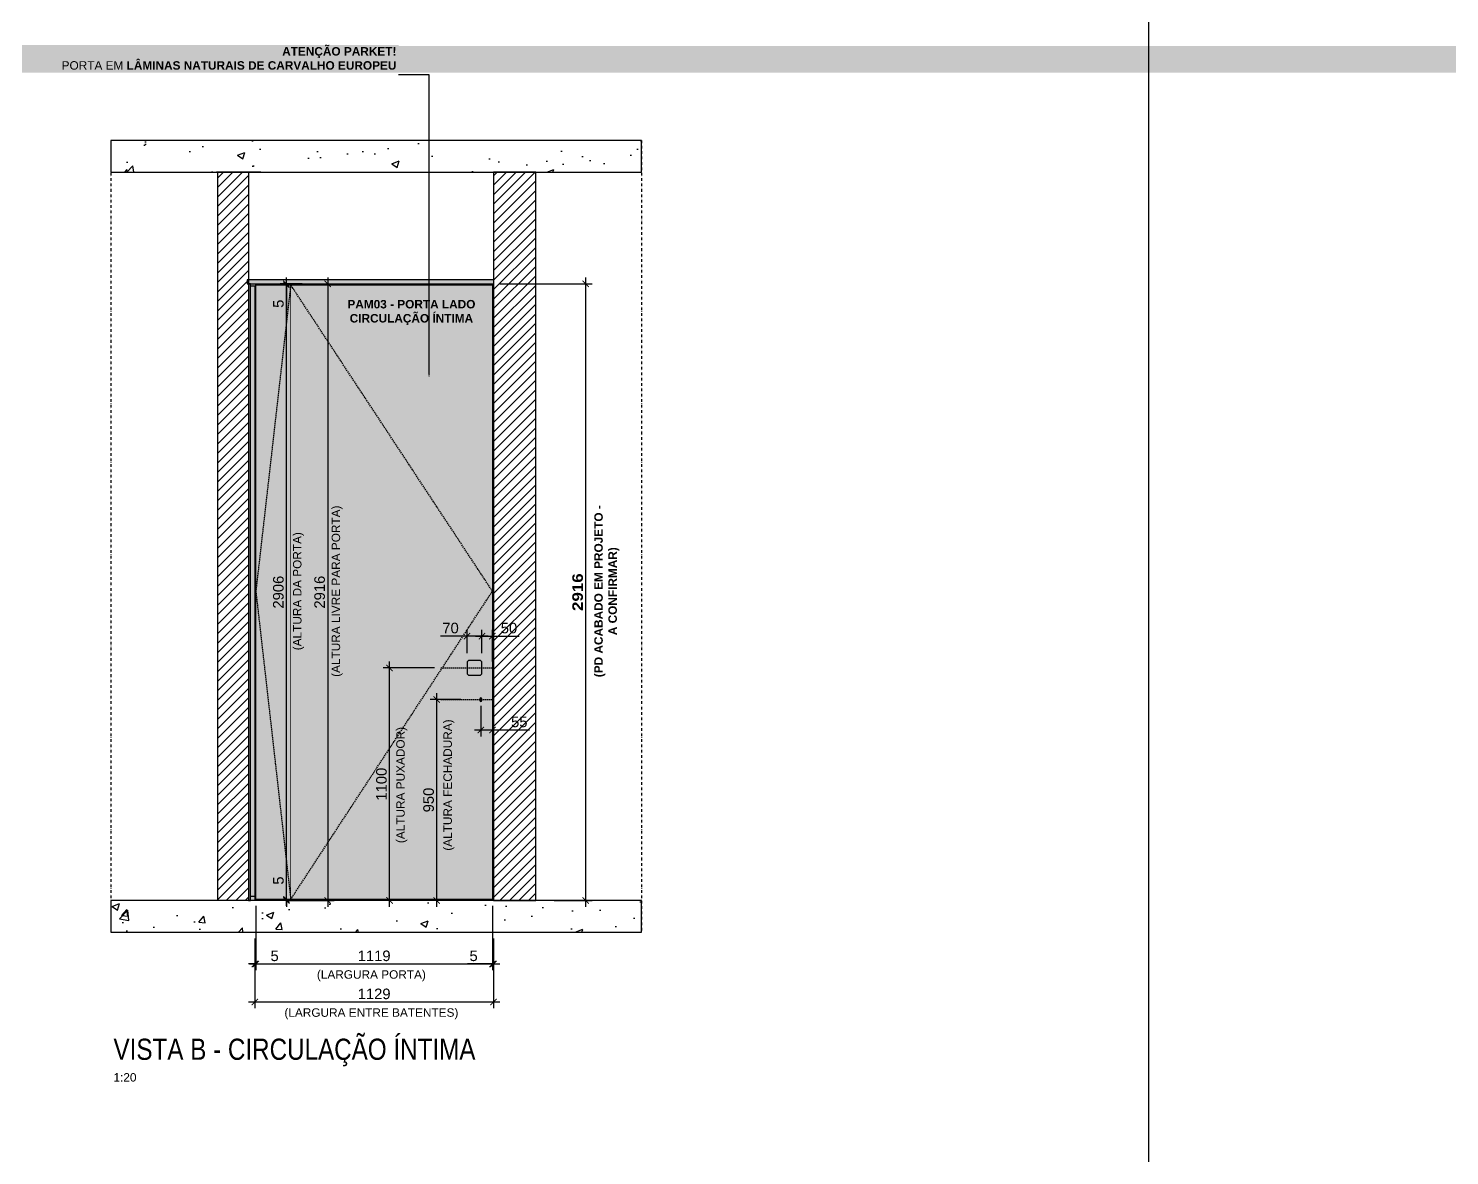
# Model space of a CAD drawing. Header units: millimetres. Extents: x -63251 to 507826, y 5339 to 217512.
# Drawn here: x 165946 to 172667, y 83996 to 89326 of the extents above; entities that cross this region are included whole.
import ezdxf
from ezdxf import colors
from ezdxf.entities.mleader import LeaderData, LeaderLine
from ezdxf.math import Vec2, Vec3

# ---------------------------------------------------------------- set-up
doc = ezdxf.new("R2010")
doc.units = ezdxf.units.MM
doc.header["$PDMODE"] = 3
doc.linetypes.add('TRAÇO 1-1', pattern=[9.525, 6.35, -3.175])
doc.linetypes.add('TRAÇO E PONTO 1-1', pattern=[25.4, 12.7, -6.35, 0, -6.35])
for name, color, linetype in [('A-ANNO-DIMS', 7, 'Continuous'), ('COTAS', 9, 'Continuous'), ('FERRAGEM', 3, 'Continuous'), ('GESSO', 1, 'Continuous'), ('HACHURA', 21, 'Continuous'), ('LAYOUT', 4, 'Continuous'), ('LAYOUT - carimbo', 7, 'Continuous'), ('MARCENARIA', 4, 'Continuous'), ('MARCENARIA . M', 4, 'Continuous'), ('PAREDE', 94, 'Continuous'), ('PROJEÇÃO', 8, 'Continuous'), ('TEXTO', 105, 'Continuous'), ('TEXTO TRAÇO PONTO', 105, 'TRAÇO E PONTO 1-1')]:
    doc.layers.add(name, color=color, linetype=linetype)
doc.styles.add('1-1', font='arial.ttf', dxfattribs={"height": 0.2})
doc.styles.add('MEDIDA OFICIAL', font='ariblk.ttf')
doc.styles.add('PADRÃO', font='arial.ttf')
doc.styles.add('TITULO', font='swissck.ttf')
doc.dimstyles.new('1-20', dxfattribs={"dimscale": 20, "dimtxt": 2.5, "dimasz": 1.5, "dimexe": 1.5, "dimexo": 1.5, "dimtad": 1, "dimtxsty": 'PADRÃO', "dimblk": 'ARCHTICK', "dimcen": 2.5, "dimdle": 1.5, "dimclrd": 9, "dimclre": 9, "dimclrt": 6, "dimadec": 0, "dimazin": 0, "dimtfac": 1, "dimtmove": 0, "dimatfit": 3, "dimfxl": 1.25, "dimlwd": -1, "dimlwe": -1, "dimarcsym": 0})
doc.dimstyles.new('Med. Ofic.1-20', dxfattribs={"dimscale": 20, "dimtxt": 2.5, "dimasz": 1.5, "dimexe": 1.5, "dimexo": 1.5, "dimtad": 1, "dimtxsty": 'MEDIDA OFICIAL', "dimblk": 'ARCHTICK', "dimcen": 2.5, "dimdle": 1.5, "dimclrd": 9, "dimclre": 9, "dimclrt": 10, "dimadec": 0, "dimazin": 0, "dimtfac": 1, "dimtmove": 0, "dimatfit": 3, "dimfxl": 1.25, "dimlwd": -1, "dimlwe": -1, "dimarcsym": 0})

# ---------------------------------------------------------------- blocks, each defined once
blk = doc.blocks.new('_ArchTick')
at = {"color": 0, "linetype": 'ByBlock', "const_width": 0.15}
blk.add_lwpolyline([(-0.5, -0.5), (0.5, 0.5)], dxfattribs=at)
blk = doc.blocks.new('*D164')
at = {"layer": 'A-ANNO-DIMS', "color": 9, "transparency": 16777216}
for p, q in [((167236.2, 88112.9), (167136.1, 88112.9)), ((167166.1, 85176.9), (167166.1, 88142.9)), ((167236.2, 85206.9), (167136.1, 85206.9))]:
    blk.add_line(p, q, dxfattribs=at)
at = {"layer": 'Defpoints', "color": 0, "transparency": 16777216}
for p in [(167166.1, 88112.9), (167266.2, 88112.9), (167266.2, 85206.9)]:
    blk.add_point(p, dxfattribs=at)
at = {"layer": 'A-ANNO-DIMS', "color": 9, "transparency": 16777216, "xscale": 30, "yscale": 30, "zscale": 30}
for p, rotation in [((167166.1, 88112.9), 90), ((167166.1, 85206.9), 270)]:
    blk.add_blockref('_ArchTick', p, dxfattribs=dict(at, rotation=rotation))
at = {"layer": 'A-ANNO-DIMS', "color": 6, "transparency": 16777216, "insert": (167128, 86659.9), "char_height": 50, "attachment_point": 5, "rotation": 90, "style": 'PADRÃO'}
blk.add_mtext('2906', dxfattribs=at)
blk = doc.blocks.new('*D165')
at = {"layer": 'A-ANNO-DIMS', "color": 9, "transparency": 16777216}
for p, q in [((167166.2, 85206.9), (167166.2, 85325.1)), ((167236.2, 85206.9), (167136.2, 85206.9)), ((167236.2, 85201.9), (167136.2, 85201.9)), ((167166.2, 85201.9), (167166.2, 85206.9)), ((167166.2, 85201.9), (167166.2, 85171.9))]:
    blk.add_line(p, q, dxfattribs=at)
at = {"layer": 'Defpoints', "color": 0, "transparency": 16777216}
for p in [(167166.2, 85206.9), (167266.2, 85206.9), (167266.2, 85201.9)]:
    blk.add_point(p, dxfattribs=at)
at = {"layer": 'A-ANNO-DIMS', "color": 9, "transparency": 16777216, "xscale": 30, "yscale": 30, "zscale": 30}
for p, rotation in [((167166.2, 85206.9), 270), ((167166.2, 85201.9), 90)]:
    blk.add_blockref('_ArchTick', p, dxfattribs=dict(at, rotation=rotation))
at = {"layer": 'A-ANNO-DIMS', "color": 6, "transparency": 16777216, "insert": (167128.3, 85296), "char_height": 50, "attachment_point": 5, "rotation": 90, "style": 'PADRÃO'}
blk.add_mtext('5', dxfattribs=at)
blk = doc.blocks.new('*D166')
at = {"layer": 'A-ANNO-DIMS', "color": 9, "transparency": 16777216}
for p, q in [((167301.2, 88117.9), (167391.2, 88117.9)), ((167361.2, 88147.9), (167361.2, 85171.9)), ((167181.2, 85201.9), (167391.2, 85201.9))]:
    blk.add_line(p, q, dxfattribs=at)
at = {"layer": 'Defpoints', "color": 0, "transparency": 16777216}
for p in [(167271.2, 88117.9), (167151.2, 85201.9), (167361.2, 85201.9)]:
    blk.add_point(p, dxfattribs=at)
at = {"layer": 'A-ANNO-DIMS', "color": 9, "transparency": 16777216, "xscale": 30, "yscale": 30, "zscale": 30}
for p, rotation in [((167361.2, 88117.9), 90), ((167361.2, 85201.9), 270)]:
    blk.add_blockref('_ArchTick', p, dxfattribs=dict(at, rotation=rotation))
at = {"layer": 'A-ANNO-DIMS', "color": 6, "transparency": 16777216, "insert": (167323.2, 86659.9), "char_height": 50, "attachment_point": 5, "rotation": 90, "style": 'PADRÃO'}
blk.add_mtext('2916', dxfattribs=at)
blk = doc.blocks.new('*D167')
at = {"layer": 'A-ANNO-DIMS', "color": 9, "transparency": 16777216}
for p, q in [((167241.2, 88117.9), (167136.1, 88117.9)), ((167236.2, 88112.9), (167136.1, 88112.9)), ((167166.1, 88117.9), (167166.1, 88147.9)), ((167166.1, 88117.9), (167166.1, 88112.9)), ((167166.1, 88112.9), (167166.1, 87994.8))]:
    blk.add_line(p, q, dxfattribs=at)
at = {"layer": 'Defpoints', "color": 0, "transparency": 16777216}
for p in [(167166.1, 88112.9), (167266.2, 88112.9, 0), (167271.2, 88117.9, 0)]:
    blk.add_point(p, dxfattribs=at)
at = {"layer": 'A-ANNO-DIMS', "color": 9, "transparency": 16777216, "xscale": 30, "yscale": 30, "zscale": 30}
for p, rotation in [((167166.1, 88117.9), 270), ((167166.1, 88112.9), 90)]:
    blk.add_blockref('_ArchTick', p, dxfattribs=dict(at, rotation=rotation))
at = {"layer": 'A-ANNO-DIMS', "color": 6, "transparency": 16777216, "insert": (167128.1, 88023.8), "char_height": 50, "attachment_point": 5, "rotation": 90, "style": 'PADRÃO'}
blk.add_mtext('5', dxfattribs=at)
blk = doc.blocks.new('*D168')
at = {"layer": 'COTAS', "color": 9, "ltscale": 0.4, "transparency": 16777216}
for p, q in [((168175.3, 88117.9), (168611.6, 88117.9)), ((168431.6, 85201.9), (168611.6, 85201.9))]:
    blk.add_line(p, q, dxfattribs=at)
at = {"layer": 'COTAS', "color": 9, "linetype": 'Continuous', "ltscale": 0.4, "transparency": 16777216}
blk.add_line((168581.6, 85171.9), (168581.6, 88147.9), dxfattribs=at)
at = {"layer": 'Defpoints', "color": 0, "ltscale": 0.4, "transparency": 16777216}
for p in [(168145.3, 88117.9, 0), (168581.6, 88117.9), (168401.6, 85201.9)]:
    blk.add_point(p, dxfattribs=at)
at = {"layer": 'COTAS', "color": 9, "ltscale": 0.4, "transparency": 16777216, "xscale": 30, "yscale": 30, "zscale": 30}
for p, rotation in [((168581.6, 88117.9), 90), ((168581.6, 85201.9), 270)]:
    blk.add_blockref('_ArchTick', p, dxfattribs=dict(at, rotation=rotation))
at = {"layer": 'COTAS', "color": 10, "ltscale": 0.4, "transparency": 16777216, "insert": (168543.3, 86659.9), "char_height": 50, "attachment_point": 5, "rotation": 90, "style": 'MEDIDA OFICIAL'}
blk.add_mtext('2916', dxfattribs=at)
blk = doc.blocks.new('*D169')
at = {"layer": 'A-ANNO-DIMS', "color": 9, "transparency": 16777216}
for p, q in [((167021.3, 85176.9), (167021.3, 84871.9)), ((168140.3, 85176.9), (168140.3, 84871.9)), ((166991.3, 84901.9), (168170.3, 84901.9))]:
    blk.add_line(p, q, dxfattribs=at)
at = {"layer": 'Defpoints', "color": 0, "transparency": 16777216}
for p in [(167021.3, 85206.9), (168140.3, 85206.9), (168140.3, 84901.9)]:
    blk.add_point(p, dxfattribs=at)
at = {"layer": 'A-ANNO-DIMS', "color": 9, "transparency": 16777216, "xscale": 30, "yscale": 30, "zscale": 30, "rotation": 180}
blk.add_blockref('_ArchTick', (167021.3, 84901.9), dxfattribs=at)
at = {"layer": 'A-ANNO-DIMS', "color": 9, "transparency": 16777216, "xscale": 30, "yscale": 30, "zscale": 30}
blk.add_blockref('_ArchTick', (168140.3, 84901.9), dxfattribs=at)
at = {"layer": 'A-ANNO-DIMS', "color": 6, "transparency": 16777216, "insert": (167580.8, 84939.9), "char_height": 50, "attachment_point": 5, "style": 'PADRÃO'}
blk.add_mtext('1119', dxfattribs=at)
blk = doc.blocks.new('*D170')
at = {"layer": 'A-ANNO-DIMS', "color": 9, "transparency": 16777216}
for p, q in [((167016.3, 85021.9), (167016.3, 84871.9)), ((167021.3, 85021.9), (167021.3, 84871.9)), ((167016.3, 84901.9), (166986.3, 84901.9)), ((167016.3, 84901.9), (167021.3, 84901.9)), ((167021.3, 84901.9), (167139.4, 84901.9))]:
    blk.add_line(p, q, dxfattribs=at)
at = {"layer": 'Defpoints', "color": 0, "transparency": 16777216}
for p in [(167016.3, 85051.9), (167021.3, 85051.9), (167021.3, 84901.9)]:
    blk.add_point(p, dxfattribs=at)
at = {"layer": 'A-ANNO-DIMS', "color": 9, "transparency": 16777216, "xscale": 30, "yscale": 30, "zscale": 30}
blk.add_blockref('_ArchTick', (167016.3, 84901.9), dxfattribs=at)
at = {"layer": 'A-ANNO-DIMS', "color": 9, "transparency": 16777216, "xscale": 30, "yscale": 30, "zscale": 30, "rotation": 180}
blk.add_blockref('_ArchTick', (167021.3, 84901.9), dxfattribs=at)
at = {"layer": 'A-ANNO-DIMS', "color": 6, "transparency": 16777216, "insert": (167110.3, 84939.8), "char_height": 50, "attachment_point": 5, "style": 'PADRÃO'}
blk.add_mtext('5', dxfattribs=at)
blk = doc.blocks.new('*D171')
at = {"layer": 'A-ANNO-DIMS', "color": 9, "transparency": 16777216}
for p, q in [((168140.3, 85022), (168140.3, 84872)), ((168145.3, 85022), (168145.3, 84872)), ((168140.3, 84902), (168022.1, 84902)), ((168145.3, 84902), (168140.3, 84902)), ((168145.3, 84902), (168175.3, 84902))]:
    blk.add_line(p, q, dxfattribs=at)
at = {"layer": 'Defpoints', "color": 0, "transparency": 16777216}
for p in [(168140.3, 85052), (168145.3, 85052), (168140.3, 84902)]:
    blk.add_point(p, dxfattribs=at)
at = {"layer": 'A-ANNO-DIMS', "color": 9, "transparency": 16777216, "xscale": 30, "yscale": 30, "zscale": 30}
blk.add_blockref('_ArchTick', (168140.3, 84902), dxfattribs=at)
at = {"layer": 'A-ANNO-DIMS', "color": 9, "transparency": 16777216, "xscale": 30, "yscale": 30, "zscale": 30, "rotation": 180}
blk.add_blockref('_ArchTick', (168145.3, 84902), dxfattribs=at)
at = {"layer": 'A-ANNO-DIMS', "color": 6, "transparency": 16777216, "insert": (168051.2, 84939.9), "char_height": 50, "attachment_point": 5, "style": 'PADRÃO'}
blk.add_mtext('5', dxfattribs=at)
blk = doc.blocks.new('*D172')
at = {"layer": 'A-ANNO-DIMS', "color": 9, "transparency": 16777216}
for p, q in [((167016.3, 85021.9), (167016.3, 84691.9)), ((168145.3, 85021.9), (168145.3, 84691.9)), ((166986.3, 84721.9), (168175.3, 84721.9))]:
    blk.add_line(p, q, dxfattribs=at)
at = {"layer": 'Defpoints', "color": 0, "transparency": 16777216}
for p in [(167016.3, 85051.9), (168145.3, 85051.9), (168145.3, 84721.9)]:
    blk.add_point(p, dxfattribs=at)
at = {"layer": 'A-ANNO-DIMS', "color": 9, "transparency": 16777216, "xscale": 30, "yscale": 30, "zscale": 30, "rotation": 180}
blk.add_blockref('_ArchTick', (167016.3, 84721.9), dxfattribs=at)
at = {"layer": 'A-ANNO-DIMS', "color": 9, "transparency": 16777216, "xscale": 30, "yscale": 30, "zscale": 30}
blk.add_blockref('_ArchTick', (168145.3, 84721.9), dxfattribs=at)
at = {"layer": 'A-ANNO-DIMS', "color": 6, "transparency": 16777216, "insert": (167580.8, 84759.9), "char_height": 50, "attachment_point": 5, "style": 'PADRÃO'}
blk.add_mtext('1129', dxfattribs=at)
blk = doc.blocks.new('*D1734')
at = {"layer": 'Defpoints', "color": 0, "transparency": 16777216}
for p in [(167653.5, 86301.9), (167895.9, 86301.9), (167798.3, 85201.9)]:
    blk.add_point(p, dxfattribs=at)
at = {"layer": 'PAREDE', "color": 9, "transparency": 16777216}
for p, q in [((167865.9, 86301.9), (167623.5, 86301.9)), ((167653.5, 85171.9), (167653.5, 86331.9)), ((167768.3, 85201.9), (167623.5, 85201.9))]:
    blk.add_line(p, q, dxfattribs=at)
at = {"layer": 'PAREDE', "color": 9, "transparency": 16777216, "xscale": 30, "yscale": 30, "zscale": 30}
for p, rotation in [((167653.5, 86301.9), 90), ((167653.5, 85201.9), 270)]:
    blk.add_blockref('_ArchTick', p, dxfattribs=dict(at, rotation=rotation))
at = {"layer": 'PAREDE', "color": 6, "transparency": 16777216, "insert": (167615.5, 85751.9), "char_height": 50, "attachment_point": 5, "rotation": 90, "style": 'PADRÃO'}
blk.add_mtext('1100', dxfattribs=at)
blk = doc.blocks.new('*D1735')
at = {"layer": 'Defpoints', "color": 0, "transparency": 16777216}
for p in [(168020.3, 86451.9), (168020.3, 86341.9), (168090.3, 86341.9)]:
    blk.add_point(p, dxfattribs=at)
at = {"layer": 'PAREDE', "color": 9, "transparency": 16777216}
for p, q in [((168020.3, 86451.9), (167894.2, 86451.9)), ((168020.3, 86371.9), (168020.3, 86481.9)), ((168120.3, 86451.9), (168020.3, 86451.9)), ((168090.3, 86371.9), (168090.3, 86481.9))]:
    blk.add_line(p, q, dxfattribs=at)
at = {"layer": 'PAREDE', "color": 9, "transparency": 16777216, "xscale": 30, "yscale": 30, "zscale": 30, "rotation": 180}
blk.add_blockref('_ArchTick', (168020.3, 86451.9), dxfattribs=at)
at = {"layer": 'PAREDE', "color": 9, "transparency": 16777216, "xscale": 30, "yscale": 30, "zscale": 30}
blk.add_blockref('_ArchTick', (168090.3, 86451.9), dxfattribs=at)
at = {"layer": 'PAREDE', "color": 6, "transparency": 16777216, "insert": (167942.2, 86489.9), "char_height": 50, "attachment_point": 5, "style": 'PADRÃO'}
blk.add_mtext('70', dxfattribs=at)
blk = doc.blocks.new('*D1736')
at = {"layer": 'Defpoints', "color": 0, "transparency": 16777216}
for p in [(168140.3, 86451.9), (168090.3, 86341.9), (168140.3, 86301.9)]:
    blk.add_point(p, dxfattribs=at)
at = {"layer": 'PAREDE', "color": 9, "transparency": 16777216}
for p, q in [((168060.3, 86451.9), (168140.3, 86451.9)), ((168090.3, 86371.9), (168090.3, 86481.9)), ((168140.3, 86331.9), (168140.3, 86481.9)), ((168140.3, 86451.9), (168266.7, 86451.9))]:
    blk.add_line(p, q, dxfattribs=at)
at = {"layer": 'PAREDE', "color": 9, "transparency": 16777216, "xscale": 30, "yscale": 30, "zscale": 30, "rotation": 180}
blk.add_blockref('_ArchTick', (168090.3, 86451.9), dxfattribs=at)
at = {"layer": 'PAREDE', "color": 9, "transparency": 16777216, "xscale": 30, "yscale": 30, "zscale": 30}
blk.add_blockref('_ArchTick', (168140.3, 86451.9), dxfattribs=at)
at = {"layer": 'PAREDE', "color": 6, "transparency": 16777216, "insert": (168218.5, 86489.9), "char_height": 50, "attachment_point": 5, "style": 'PADRÃO'}
blk.add_mtext('50', dxfattribs=at)
blk = doc.blocks.new('*D1737')
at = {"layer": 'Defpoints', "color": 0, "transparency": 16777216}
for p in [(168085.3, 86151.9), (168140.3, 86151.9), (168140.3, 86008.1)]:
    blk.add_point(p, dxfattribs=at)
at = {"layer": 'PAREDE', "color": 9, "transparency": 16777216}
for p, q in [((168085.3, 86121.9), (168085.3, 85978.1)), ((168140.3, 86121.9), (168140.3, 85978.1)), ((168055.3, 86008.1), (168140.3, 86008.1)), ((168140.3, 86008.1), (168315.8, 86008.1))]:
    blk.add_line(p, q, dxfattribs=at)
at = {"layer": 'PAREDE', "color": 9, "transparency": 16777216, "xscale": 30, "yscale": 30, "zscale": 30, "rotation": 180}
blk.add_blockref('_ArchTick', (168085.3, 86008.1), dxfattribs=at)
at = {"layer": 'PAREDE', "color": 9, "transparency": 16777216, "xscale": 30, "yscale": 30, "zscale": 30}
blk.add_blockref('_ArchTick', (168140.3, 86008.1), dxfattribs=at)
at = {"layer": 'PAREDE', "color": 6, "transparency": 16777216, "insert": (168267.3, 86046), "char_height": 50, "attachment_point": 5, "style": 'PADRÃO'}
blk.add_mtext('55', dxfattribs=at)
blk = doc.blocks.new('*D1738')
at = {"layer": 'Defpoints', "color": 0, "transparency": 16777216}
for p in [(167876.5, 86151.9), (168021.3, 86151.9), (168021.3, 85201.9)]:
    blk.add_point(p, dxfattribs=at)
at = {"layer": 'PAREDE', "color": 9, "transparency": 16777216}
for p, q in [((167876.5, 85171.9), (167876.5, 86181.9)), ((167991.3, 86151.9), (167846.5, 86151.9)), ((167991.3, 85201.9), (167846.5, 85201.9))]:
    blk.add_line(p, q, dxfattribs=at)
at = {"layer": 'PAREDE', "color": 9, "transparency": 16777216, "xscale": 30, "yscale": 30, "zscale": 30}
for p, rotation in [((167876.5, 86151.9), 90), ((167876.5, 85201.9), 270)]:
    blk.add_blockref('_ArchTick', p, dxfattribs=dict(at, rotation=rotation))
at = {"layer": 'PAREDE', "color": 6, "transparency": 16777216, "insert": (167838.5, 85676.9), "char_height": 50, "attachment_point": 5, "rotation": 90, "style": 'PADRÃO'}
blk.add_mtext('950', dxfattribs=at)

msp = doc.modelspace()

# ---------------------------------------------------------------- hatches: boundary and pattern name
at = {"layer": 'HACHURA'}
h = msp.add_hatch(dxfattribs=at)
h.set_pattern_fill('AR-CONC', color=21, scale=2)
h.set_pattern_definition([(50, (18940.2, 28971.3), (364.36934, -31.87817), [38.1, -419.1]), (355, (18940.2, 28971.3), (-70.4868, 382.1137), [30.48, -335.2812]), (100.45144, (18970.55, 28968.66), (293.8825, 350.2355), [32.38, -356.1805]), (46.1842, (18940.2, 29072.9), (542.1581, -84.0847), [57.15, -628.65]), (96.63556, (18985.37, 29065.9), (474.8083, 494.8522), [48.57, -534.2712]), (351.18415, (18940.2, 29072.9), (474.8083, 494.8522), [45.72, -502.9195]), (21, (18991, 29047.5), (303.2288, -204.5304), [38.1, -419.1]), (326, (18991, 29047.5), (123.6041, 368.3759), [30.48, -335.28]), (71.45144, (19016.26, 29030.47), (426.83284, 163.8455), [32.38, -356.1799]), (37.5, (18940.19, 28971.31), (6.17721, 169.11008), [0, -331.216, 0, -340.36, 0, -336.55]), (7.5, (18940.19, 28971.31), (133.63933, 200.36115), [0, -194.056, 0, -323.596, 0, -128.27]), (327.5, (18826.9, 28971.31), (271.18119, -11.45749), [0, -127, 0, -396.24, 0, -525.78]), (317.5, (18776.1, 28971.31), (296.25836, 50.85298), [0, -165.1, 0, -263.144, 0, -373.38])])
h.paths.add_polyline_path([(168845.271, 88645.904), (168845.271, 88795.904), (166335.27, 88795.904), (166335.27, 88645.904)])
at = {"layer": 'HACHURA', "true_color": 0xba9673}
h = msp.add_hatch(color=33, dxfattribs=at)
h.dxf.hatch_style = 1
h.paths.add_polyline_path([(168145.27, 88117.904), (168145.27, 88136.904), (166980.27, 88136.904), (166980.27, 88117.904)])
h = msp.add_hatch(color=33, dxfattribs=at)
h.dxf.hatch_style = 1
h.paths.add_polyline_path([(167021.271, 85206.904), (168140.27, 85206.904), (168140.27, 88121.904), (167021.271, 88121.904)])
at = {"layer": 'HACHURA'}
h = msp.add_hatch(dxfattribs=at)
h.set_pattern_fill('AR-CONC', color=21, scale=2)
h.set_pattern_definition([(50, (15730.2, 25377.3), (364.36934, -31.87817), [38.1, -419.1]), (355, (15730.2, 25377.3), (-70.48684, 382.1137), [30.48, -335.2812]), (100.45144, (15760.55, 25374.66), (293.8825, 350.2355), [32.38, -356.1805]), (46.1842, (15730.2, 25478.9), (542.1581, -84.0847), [57.15, -628.65]), (96.63556, (15775.37, 25471.9), (474.8083, 494.8522), [48.57, -534.2712]), (351.18415, (15730.2, 25478.9), (474.8083, 494.8522), [45.72, -502.9195]), (21, (15781, 25453.5), (303.2288, -204.5304), [38.1, -419.1]), (326, (15781, 25453.5), (123.60406, 368.3759), [30.48, -335.28]), (71.45144, (15806.26, 25436.47), (426.83284, 163.8455), [32.38, -356.1799]), (37.5, (15730.19, 25377.31), (6.17721, 169.11008), [0, -331.216, 0, -340.36, 0, -336.55]), (7.5, (15730.19, 25377.31), (133.63933, 200.36115), [0, -194.056, 0, -323.596, 0, -128.27]), (327.5, (15616.9, 25377.31), (271.18119, -11.45749), [0, -127, 0, -396.24, 0, -525.78]), (317.5, (15566.1, 25377.31), (296.25836, 50.85298), [0, -165.1, 0, -263.144, 0, -373.38])])
h.paths.add_polyline_path([(168845.271, 85051.904), (168845.271, 85201.904), (166335.27, 85201.904), (166335.27, 85051.904)])
at = {"layer": 'LAYOUT - carimbo', "linetype": 'ByBlock', "true_color": 0xa4937f}
h = msp.add_hatch(color=252, dxfattribs=at)
h.dxf.hatch_style = 1
h.paths.add_polyline_path([(166986.27, 85201.904), (166996.271, 85201.904), (166996.271, 88126.904), (166986.27, 88126.904)])
at = {"layer": 'MARCENARIA . M'}
h = msp.add_hatch(dxfattribs=at)
h.set_pattern_fill('ANSI31', color=8, scale=10)
h.set_pattern_definition([(45, (-34265.033, -20753.742), (-22.4506403, 22.4506403), [])])
h.paths.add_polyline_path([(166986.27, 88645.904), (166841.27, 88645.904), (166841.27, 85201.904), (166986.27, 85201.904)])
h = msp.add_hatch(dxfattribs=at)
h.set_pattern_fill('ANSI31', color=8, scale=10)
h.set_pattern_definition([(45, (-32971.033, -20753.742), (-22.4506403, 22.4506403), [])])
h.paths.add_polyline_path([(168345.27, 88645.904), (168145.27, 88645.904), (168145.27, 85201.904), (168345.27, 85201.904)])

# ---------------------------------------------------------------- linework, layer by layer
at = {"layer": 'FERRAGEM'}
msp.add_lwpolyline([(168085.27, 86143.404), (168085.27, 86143.404, 0.41421356), (168090.27, 86148.404), (168090.27, 86155.404, 0.41421356), (168085.27, 86160.404), (168085.27, 86160.404, 0.41421356), (168080.27, 86155.404), (168080.27, 86148.404, 0.41421356)], format="xyb", close=True, dxfattribs=at)
at = {"layer": 'GESSO', "color": 1, "elevation": 0}
msp.add_lwpolyline([(168145.27, 88136.904), (166980.27, 88136.904), (166980.27, 88117.904), (168145.27, 88117.904)], dxfattribs=at)
at = {"layer": 'LAYOUT', "color": 10, "linetype": 'TRAÇO E PONTO 1-1', "ltscale": 0.5}
for p, q in [((168085.27, 86142.495), (168085.27, 86161.313)), ((168079.303, 86151.904), (168091.238, 86151.904))]:
    msp.add_line(p, q, dxfattribs=at)
at = {"layer": 'MARCENARIA'}
msp.add_line((166996.271, 85221.904, 0), (167016.271, 85221.904, 0), dxfattribs=at)
for points in [[(166996.271, 88117.904), (166986.27, 88117.904), (166986.27, 85201.904), (166996.271, 85201.904)], [(168140.27, 85206.904), (167021.271, 85206.904), (167021.271, 88112.904), (168140.27, 88112.904)]]:
    msp.add_lwpolyline(points, close=True, dxfattribs=at)
at = {"layer": 'MARCENARIA . M', "color": 3}
msp.add_lwpolyline([(171242.527, 96213.297), (171242.527, 77975.185), (157413.186, 77975.185), (157413.186, 96213.297)], close=True, dxfattribs=at)
at = {"layer": 'MARCENARIA . M'}
msp.add_lwpolyline([(168030.27, 86266.904), (168080.27, 86266.904, 0.41421356), (168090.27, 86276.904), (168090.27, 86326.904, 0.41421356), (168080.27, 86336.904), (168030.27, 86336.904, 0.41421356), (168020.27, 86326.904), (168020.27, 86276.904, 0.41421356)], format="xyb", close=True, dxfattribs=at)
at = {"layer": 'PAREDE'}
msp.add_line((167045.27, 88645.904), (166835.27, 88645.904), dxfattribs=at)
at = {"layer": 'PAREDE', "color": 10, "linetype": 'TRAÇO 1-1'}
for p, q in [((167895.888, 86301.904), (168140.27, 86301.904)), ((167895.888, 86151.904), (168140.27, 86151.904))]:
    msp.add_line(p, q, dxfattribs=at)
at = {"layer": 'PAREDE'}
for points in [[(168845.271, 88795.904), (166335.27, 88795.904), (166335.27, 88645.904), (168845.271, 88645.904)], [(166841.27, 88645.904), (166986.27, 88645.904), (166986.27, 85201.904), (166841.27, 85201.904)], [(168345.27, 85201.904), (168345.27, 88645.904), (168145.27, 88645.904), (168145.27, 85201.904)], [(168845.271, 85201.904), (166335.27, 85201.904), (166335.27, 85051.904), (168845.271, 85051.904)]]:
    msp.add_lwpolyline(points, close=True, dxfattribs=at)
at = {"layer": 'PROJEÇÃO', "color": 21, "linetype": 'TRAÇO 1-1'}
msp.add_lwpolyline([(167186.271, 85206.904), (168140.27, 86664.404), (167186.271, 88112.904), (167021.271, 86664.404), (167186.271, 85206.904)], dxfattribs=at)
at = {"layer": 'PROJEÇÃO', "color": 10, "linetype": 'TRAÇO 1-1', "const_width": 3}
msp.add_lwpolyline([(167186.271, 88112.904), (167186.271, 85206.904)], dxfattribs=at)
at = {"layer": 'TEXTO TRAÇO PONTO'}
for p, q in [((166335.27, 88795.904), (166335.27, 85060.288, 0)), ((168845.271, 88795.904), (168845.271, 85060.288, 0))]:
    msp.add_line(p, q, dxfattribs=at)

# ---------------------------------------------------------------- texts
at = {"layer": 'COTAS', "color": 6, "char_height": 40, "rotation": 90, "style": 'PADRÃO'}
for s, insert, width, attachment_point in [('(ALTURA LIVRE PARA PORTA)', (167379.823, 86664.404), 1350, 2), ('{\\fArial|b1|i0|c0|p34;\\C10;(PD ACABADO EM PROJETO - A CONFIRMAR)}', (168621.966, 86664.404, 0), 823.04608, 2), ('(ALTURA DA PORTA)', (167197.053, 86664.404), 1350, 2), ('(ALTURA FECHADURA)', (167960.488, 85747.785), 1350, 8), ('(ALTURA PUXADOR)', (167737.49, 85747.785), 1350, 8)]:
    msp.add_mtext(s, dxfattribs=dict(at, insert=insert, width=width, attachment_point=attachment_point))
at = {"layer": 'COTAS', "color": 6, "char_height": 40, "width": 1360, "attachment_point": 2, "style": 'PADRÃO'}
for s, insert in [('(LARGURA PORTA)', (167567.783, 84871.954)), ('(LARGURA ENTRE BATENTES)', (167567.783, 84691.954))]:
    msp.add_mtext(s, dxfattribs=dict(at, insert=insert))
at = {"layer": 'TEXTO', "char_height": 40, "style": 'PADRÃO'}
for s, insert, width, attachment_point in [('{\\fArial|b1|i0|c0|p34;PAM03 - PORTA LADO CIRCULAÇÃO ÍNTIMA}', (167757.029, 88041.697), 760.5912, 2), ('1:20', (166348.157, 84385.639), 480, 1)]:
    msp.add_mtext(s, dxfattribs=dict(at, insert=insert, width=width, attachment_point=attachment_point))
at = {"layer": 'TEXTO', "color": 1, "insert": (166348.157, 84417.639), "char_height": 100, "width": 3189.64159, "attachment_point": 7, "style": 'TITULO'}
msp.add_mtext('\\pxt4;VISTA B - CIRCULAÇÃO ÍNTIMA', dxfattribs=at)

# ---------------------------------------------------------------- dimensions: what is measured, and where the dimension line sits
at = {"layer": 'A-ANNO-DIMS'}
for base, p1, p2, angle, picture, middle in [((167166.076, 88112.904), (167266.239, 85206.904), (167266.239, 88112.904), 90, '*D164', (167128.047, 86659.904)), ((167166.076, 88112.904, 0), (167271.239, 88117.904), (167266.239, 88112.904), 90, '*D167', (167128.15, 88023.828, 0)), ((167361.238, 85201.904), (167271.239, 88117.904), (167151.238, 85201.904), 90, '*D166', (167323.209, 86659.904)), ((167166.238, 85206.904), (167266.239, 85201.904), (167266.239, 85206.904), 270, '*D165', (167128.312, 85295.98))]:
    dim = msp.add_linear_dim(base=base, p1=p1, p2=p2, angle=angle, dimstyle='1-20', dxfattribs=at)
    dim.commit()
    dim.dimension.update_dxf_attribs({"geometry": picture, "text_midpoint": middle})
for base, p1, p2, picture, middle in [((168140.27, 84901.904), (167021.271, 85206.904), (168140.27, 85206.904), '*D169', (167580.771, 84939.933)), ((168145.271, 84721.904), (167016.271, 85051.904), (168145.271, 85051.929), '*D172', (167580.771, 84759.933)), ((167021.271, 84901.904), (167016.271, 85051.904), (167021.271, 85051.904), '*D170', (167110.347, 84939.83))]:
    dim = msp.add_linear_dim(base=base, p1=p1, p2=p2, dimstyle='1-20', override={"dimdec": 0}, dxfattribs=at)
    dim.commit()
    dim.dimension.update_dxf_attribs({"geometry": picture, "text_midpoint": middle})
dim = msp.add_linear_dim(base=(168140.271, 84901.954), p1=(168145.271, 85051.954), p2=(168140.271, 85051.954), dimstyle='1-20', dxfattribs=at)
dim.commit()
dim.dimension.update_dxf_attribs({"geometry": '*D171', "text_midpoint": (168051.195, 84939.88)})
at = {"layer": 'COTAS', "color": 7, "ltscale": 0.4, "true_color": 0xededed}
dim = msp.add_linear_dim(base=(168581.629, 88117.904, 0), p1=(168401.629, 85201.904, 0), p2=(168145.27, 88117.904, 0), angle=90, dimstyle='Med. Ofic.1-20', dxfattribs=at)
dim.commit()
dim.dimension.update_dxf_attribs({"geometry": '*D168', "text_midpoint": (168543.276, 86659.904, 0)})
at = {"layer": 'PAREDE', "color": 2}
for base, p2, picture, middle in [((168020.27, 86451.904), (168020.27, 86341.904), '*D1735', (167942.249, 86489.933)), ((168140.27, 86451.904), (168140.27, 86301.904), '*D1736', (168218.497, 86489.933))]:
    dim = msp.add_linear_dim(base=base, p1=(168090.27, 86341.904), p2=p2, dimstyle='1-20', dxfattribs=at)
    dim.commit()
    dim.dimension.update_dxf_attribs({"geometry": picture, "text_midpoint": middle})
at = {"layer": 'PAREDE', "color": 6}
for base, p1, p2, picture, middle in [((167653.485, 86301.904), (167798.306, 85201.904), (167895.888, 86301.904), '*D1734', (167615.457, 85751.904)), ((167876.484, 86151.904), (168021.304, 85201.904), (168021.304, 86151.904), '*D1738', (167838.455, 85676.904))]:
    dim = msp.add_linear_dim(base=base, p1=p1, p2=p2, angle=90, dimstyle='1-20', dxfattribs=at)
    dim.commit()
    dim.dimension.update_dxf_attribs({"geometry": picture, "text_midpoint": middle})
at = {"layer": 'PAREDE', "color": 2}
dim = msp.add_linear_dim(base=(168140.27, 86008.087), p1=(168085.27, 86151.904), p2=(168140.27, 86151.904), dimstyle='1-20', dxfattribs=at)
dim.commit()
dim.dimension.update_dxf_attribs({"geometry": '*D1737', "text_midpoint": (168267.269, 86008.087), "dimtype": 160})

# ---------------------------------------------------------------- leaders
at = {"layer": 'COTAS'}
ml = msp.add_multileader_mtext('Standard', dxfattribs=at)
ml.set_content('PORTAS DE CORRER COM {\\fArial|b1|i0|c0|p34;\\C10;ACABAMENTO} {\\fArial|b1|i0|c0|p34;EM LÂMINAS NATURAIS DE CARVALHO EUROPEU}', color=105, style='1-1')
ml.set_leader_properties(color=256, linetype='ByLayer', lineweight=-1)
ml.build(insert=Vec2(0, 0))
ml.multileader.update_dxf_attribs({"text_left_attachment_type": 2, "text_right_attachment_type": 2, "dogleg_length": 0.36, "arrow_head_size": 20, "scale": 200})
ctx = ml.context
ctx.base_point, ctx.scale, ctx.char_height, ctx.arrow_head_size, ctx.landing_gap_size, ctx.plane_origin = Vec3(146400.181, 89033.394), 200, 40, 20, 40, Vec3(148021.144, 88476.225)
ctx.left_attachment, ctx.right_attachment = 2, 2
notes = []
notes.append((ctx, [(0, (1, 1, 0), (147636.001, 89033.394), (-1, 0), 158.522, [(0, [(147636.001, 87980.61)], 0, [])])]))
ctx.mtext.insert, ctx.mtext.width, ctx.mtext.flow_direction = Vec3(146440.181, 89126.282), 1043.40574, 5
ml = msp.add_multileader_mtext('Standard', dxfattribs=at)
ml.set_content('BATENTE COM {\\fArial|b1|i0|c0|p34;\\C10;ACABAMENTO} {\\fArial|b1|i0|c0|p34;EM LÂMINAS NATURAIS DE CARVALHO EUROPEU}', color=105, style='1-1')
ml.set_leader_properties(color=256, linetype='ByLayer', lineweight=-1)
ml.build(insert=Vec2(0, 0))
ml.multileader.update_dxf_attribs({"text_left_attachment_type": 2, "text_right_attachment_type": 2, "dogleg_length": 0.36, "arrow_head_size": 20, "scale": 200})
ctx = ml.context
ctx.base_point, ctx.scale, ctx.char_height, ctx.arrow_head_size, ctx.landing_gap_size, ctx.plane_origin = Vec3(149390.382, 89033.394), 200, 40, 20, 40, Vec3(150991.618, 88604.657)
ctx.left_attachment, ctx.right_attachment = 2, 2
notes.append((ctx, [(0, (1, 1, 0), (150606.476, 89033.394), (-1, 0), 158.522, [(0, [(150606.476, 88109.042)], 0, [])])]))
ctx.mtext.insert, ctx.mtext.width, ctx.mtext.flow_direction = Vec3(149430.382, 89126.268), 1043.40574, 5
ml = msp.add_multileader_mtext('Standard', dxfattribs=at)
ml.set_content('PORTAS DE CORRER COM {\\fArial|b1|i0|c0|p34;\\C10;ACABAMENTO} {\\fArial|b1|i0|c0|p34;EM LÂMINAS NATURAIS DE CARVALHO EUROPEU}', color=105, style='1-1')
ml.set_leader_properties(color=256, linetype='ByLayer', lineweight=-1)
ml.build(insert=Vec2(0, 0))
ml.multileader.update_dxf_attribs({"text_left_attachment_type": 2, "text_right_attachment_type": 2, "dogleg_length": 0.36, "arrow_head_size": 20, "scale": 200})
ctx = ml.context
ctx.base_point, ctx.scale, ctx.char_height, ctx.arrow_head_size, ctx.landing_gap_size, ctx.plane_origin = Vec3(175856.801, 89004.659), 200, 40, 20, 40, Vec3(175313.137, 88390.679)
ctx.left_attachment, ctx.right_attachment, ctx.text_align_type = 2, 2, 2
notes.append((ctx, [(1, (1, 1, 0), (177097.622, 89004.659), (-1, 0), 163.522, [(0, [(177097.622, 88048.339)], 0, [])])]))
ctx.mtext.insert, ctx.mtext.width, ctx.mtext.alignment, ctx.mtext.flow_direction = Vec3(176894.1, 89097.546), 1043.40574, 3, 5
ml = msp.add_multileader_mtext('Standard', dxfattribs=at)
ml.set_content('PAINEL FIXO COM {\\fArial|b1|i0|c0|p34;\\C10;ACABAMENTO} {\\fArial|b1|i0|c0|p34;EM LÂMINAS NATURAIS DE CARVALHO EUROPEU}', color=105, style='1-1')
ml.set_leader_properties(color=256, linetype='ByLayer', lineweight=-1)
ml.build(insert=Vec2(0, 0))
ml.multileader.update_dxf_attribs({"text_left_attachment_type": 2, "text_right_attachment_type": 2, "dogleg_length": 0.36, "arrow_head_size": 20, "scale": 200})
ctx = ml.context
ctx.base_point, ctx.scale, ctx.char_height, ctx.arrow_head_size, ctx.landing_gap_size, ctx.plane_origin = Vec3(186226.85, 89004.659), 200, 40, 20, 40, Vec3(185686.624, 88390.679)
ctx.left_attachment, ctx.right_attachment, ctx.text_align_type = 2, 2, 2
notes.append((ctx, [(1, (1, 1, 0), (187471.109, 89004.659), (-1, 0), 163.522, [(0, [(187471.109, 88048.339)], 0, [])])]))
ctx.mtext.insert, ctx.mtext.width, ctx.mtext.alignment, ctx.mtext.flow_direction = Vec3(187267.587, 89097.533), 1043.40574, 3, 5
for ctx, leaders in notes:
    for number, flags, end, landing, length, lines in leaders:
        leader = LeaderData()
        leader.index, (leader.has_last_leader_line, leader.has_dogleg_vector, leader.attachment_direction) = number, flags
        leader.last_leader_point, leader.dogleg_vector, leader.dogleg_length = Vec3(end), Vec3(landing), length
        for number, points, colour, breaks in lines:
            line = LeaderLine()
            line.index, line.vertices, line.color, line.breaks = number, Vec3.list(points), colors.encode_raw_color(colour), breaks
            leader.lines.append(line)
        ctx.leaders.append(leader)

# ---------------------------------------------------------------- next in the draw order: leaders
ml = msp.add_multileader_mtext('Standard', dxfattribs=at)
ml.set_content('{\\fArial|b1|i0|c0|p34;\\C10;ATENÇÃO PARKET!\\P}RODATETO COM LINHA DE SOMBRA DE 20 mm NO ENCONTRO COM O FORRO', color=105, style='1-1')
ml.set_leader_properties(color=256, linetype='ByLayer', lineweight=-1)
ml.build(insert=Vec2(0, 0))
ml.multileader.update_dxf_attribs({"text_left_attachment_type": 2, "text_right_attachment_type": 2, "dogleg_length": 0.36, "arrow_head_size": 15, "scale": 200})
ctx = ml.context
ctx.base_point, ctx.scale, ctx.char_height, ctx.arrow_head_size, ctx.landing_gap_size, ctx.plane_origin = Vec3(160569.394, 89106.68), 200, 40, 15, 10, Vec3(160726.905, 88723.85)
ctx.left_attachment, ctx.right_attachment = 2, 2
notes = []
notes.append((ctx, [(0, (1, 1, 0), (160425.106, 89106.68), (1, 0), 144.288, [(0, [(160425.106, 88107.904)], 0, [])])]))
ctx.mtext.insert, ctx.mtext.width, ctx.mtext.flow_direction = Vec3(160579.394, 89232.669), 858.66662, 5
ctx.mtext.has_bg_fill, ctx.mtext.bg_color, ctx.mtext.bg_scale_factor, ctx.mtext.bg_transparency, ctx.mtext.use_window_bg_color = 1, -1023410145, 1.25, 0, 0
for ctx, leaders in notes:
    for number, flags, end, landing, length, lines in leaders:
        leader = LeaderData()
        leader.index, (leader.has_last_leader_line, leader.has_dogleg_vector, leader.attachment_direction) = number, flags
        leader.last_leader_point, leader.dogleg_vector, leader.dogleg_length = Vec3(end), Vec3(landing), length
        for number, points, colour, breaks in lines:
            line = LeaderLine()
            line.index, line.vertices, line.color, line.breaks = number, Vec3.list(points), colors.encode_raw_color(colour), breaks
            leader.lines.append(line)
        ctx.leaders.append(leader)

# ---------------------------------------------------------------- next in the draw order: leaders
ml = msp.add_multileader_mtext('Standard', dxfattribs=at)
ml.set_content('{\\fArial|b1|i0|c0|p34;\\C10;ATENÇÃO PARKET!\\P}PORTA EM {\\fArial|b1|i0|c0|p34;LÂMINAS NATURAIS DE CARVALHO EUROPEU}', color=105, style='1-1')
ml.set_leader_properties(color=256, linetype='ByLayer', lineweight=-1)
ml.build(insert=Vec2(0, 0))
ml.multileader.update_dxf_attribs({"text_left_attachment_type": 2, "text_right_attachment_type": 2, "dogleg_length": 0.36, "arrow_head_size": 15, "scale": 200})
ctx = ml.context
ctx.base_point, ctx.scale, ctx.char_height, ctx.arrow_head_size, ctx.landing_gap_size, ctx.plane_origin = Vec3(166968.455, 89106.68), 200, 40, 15, 10, Vec3(167538.584, 88723.85)
ctx.left_attachment, ctx.right_attachment, ctx.text_align_type = 2, 2, 2
notes = []
notes.append((ctx, [(0, (1, 1, 0), (167840.383, 89106.68), (-1, 0), 144.288, [(0, [(167840.383, 87673.442)], 0, [])])]))
ctx.mtext.insert, ctx.mtext.rotation, ctx.mtext.width, ctx.mtext.alignment, ctx.mtext.flow_direction = Vec3(167686.095, 89237.457), 6.28318531, 858.66662, 3, 5
ctx.mtext.has_bg_fill, ctx.mtext.bg_color, ctx.mtext.bg_scale_factor, ctx.mtext.bg_transparency, ctx.mtext.use_window_bg_color = 1, -1023410095, 1.25, 0, 0
for ctx, leaders in notes:
    for number, flags, end, landing, length, lines in leaders:
        leader = LeaderData()
        leader.index, (leader.has_last_leader_line, leader.has_dogleg_vector, leader.attachment_direction) = number, flags
        leader.last_leader_point, leader.dogleg_vector, leader.dogleg_length = Vec3(end), Vec3(landing), length
        for number, points, colour, breaks in lines:
            line = LeaderLine()
            line.index, line.vertices, line.color, line.breaks = number, Vec3.list(points), colors.encode_raw_color(colour), breaks
            leader.lines.append(line)
        ctx.leaders.append(leader)

# ---------------------------------------------------------------- next in the draw order: hatches: boundary and pattern name
at = {"layer": 'HACHURA', "true_color": 0xba9673}
h = msp.add_hatch(color=33, dxfattribs=at)
h.dxf.hatch_style = 1
h.paths.add_polyline_path([(166996.272, 85201.904), (167016.271, 85201.904), (167016.271, 88116.904), (166996.272, 88116.904)])

# ---------------------------------------------------------------- next in the draw order: linework, layer by layer
at = {"layer": 'MARCENARIA'}
msp.add_lwpolyline([(167016.271, 85201.904), (166996.272, 85201.904), (166996.272, 88107.904), (167016.271, 88107.904)], close=True, dxfattribs=at)

# ---------------------------------------------------------------- next in the draw order: leaders
at = {"layer": 'COTAS'}
ml = msp.add_multileader_mtext('Standard', dxfattribs=at)
ml.set_content('PORTAS DE CORRER COM {\\fArial|b1|i0|c0|p34;\\C10;ACABAMENTO} {\\fArial|b1|i0|c0|p34;EM LÂMINAS NATURAIS DE CARVALHO EUROPEU}', color=105, style='1-1')
ml.set_leader_properties(color=256, linetype='ByLayer', lineweight=-1)
ml.build(insert=Vec2(0, 0))
ml.multileader.update_dxf_attribs({"text_left_attachment_type": 2, "text_right_attachment_type": 2, "dogleg_length": 0.36, "arrow_head_size": 20, "scale": 200})
ctx = ml.context
ctx.base_point, ctx.scale, ctx.char_height, ctx.arrow_head_size, ctx.landing_gap_size, ctx.plane_origin = Vec3(205633.827, 89033.394), 200, 40, 20, 40, Vec3(205090.163, 88476.225)
ctx.left_attachment, ctx.right_attachment, ctx.text_align_type = 2, 2, 2
notes = []
notes.append((ctx, [(0, (1, 1, 0), (205475.306, 89033.394), (1, 0), 158.522, [(0, [(205475.306, 87980.61)], 0, [])])]))
ctx.mtext.insert, ctx.mtext.width, ctx.mtext.alignment, ctx.mtext.flow_direction = Vec3(206671.126, 89126.282), 1043.40574, 3, 5
ml = msp.add_multileader_mtext('Standard', dxfattribs=at)
ml.set_content('\\pxqr,t3;{\\C10;ATENÇÃO PARKET!\\P}ENTREGAR SEPTO COM REFORÇO PARA FIXAÇÃO DO TRILHO ', color=105, style='1-1')
ml.set_leader_properties(color=256, linetype='ByLayer', lineweight=-1)
ml.build(insert=Vec2(0, 0))
ml.multileader.update_dxf_attribs({"text_left_attachment_type": 2, "text_right_attachment_type": 2, "dogleg_length": 1.35, "arrow_head_size": 20, "scale": 200})
ctx = ml.context
ctx.base_point, ctx.scale, ctx.char_height, ctx.arrow_head_size, ctx.landing_gap_size, ctx.plane_origin = Vec3(209448.776, 89033.394), 200, 40, 20, 40, Vec3(209119.793, 88697.321)
ctx.left_attachment, ctx.right_attachment, ctx.text_align_type = 2, 2, 2
notes.append((ctx, [(0, (1, 1, 0), (209178.71, 89033.394), (1, 0), 270.066, [(0, [(209178.71, 88717.639)], 0, [])])]))
ctx.mtext.insert, ctx.mtext.width, ctx.mtext.alignment, ctx.mtext.flow_direction = Vec3(210289.131, 89163.203), 862.95431, 3, 5
for ctx, leaders in notes:
    for number, flags, end, landing, length, lines in leaders:
        leader = LeaderData()
        leader.index, (leader.has_last_leader_line, leader.has_dogleg_vector, leader.attachment_direction) = number, flags
        leader.last_leader_point, leader.dogleg_vector, leader.dogleg_length = Vec3(end), Vec3(landing), length
        for number, points, colour, breaks in lines:
            line = LeaderLine()
            line.index, line.vertices, line.color, line.breaks = number, Vec3.list(points), colors.encode_raw_color(colour), breaks
            leader.lines.append(line)
        ctx.leaders.append(leader)

doc.saveas('drawing.dxf')
